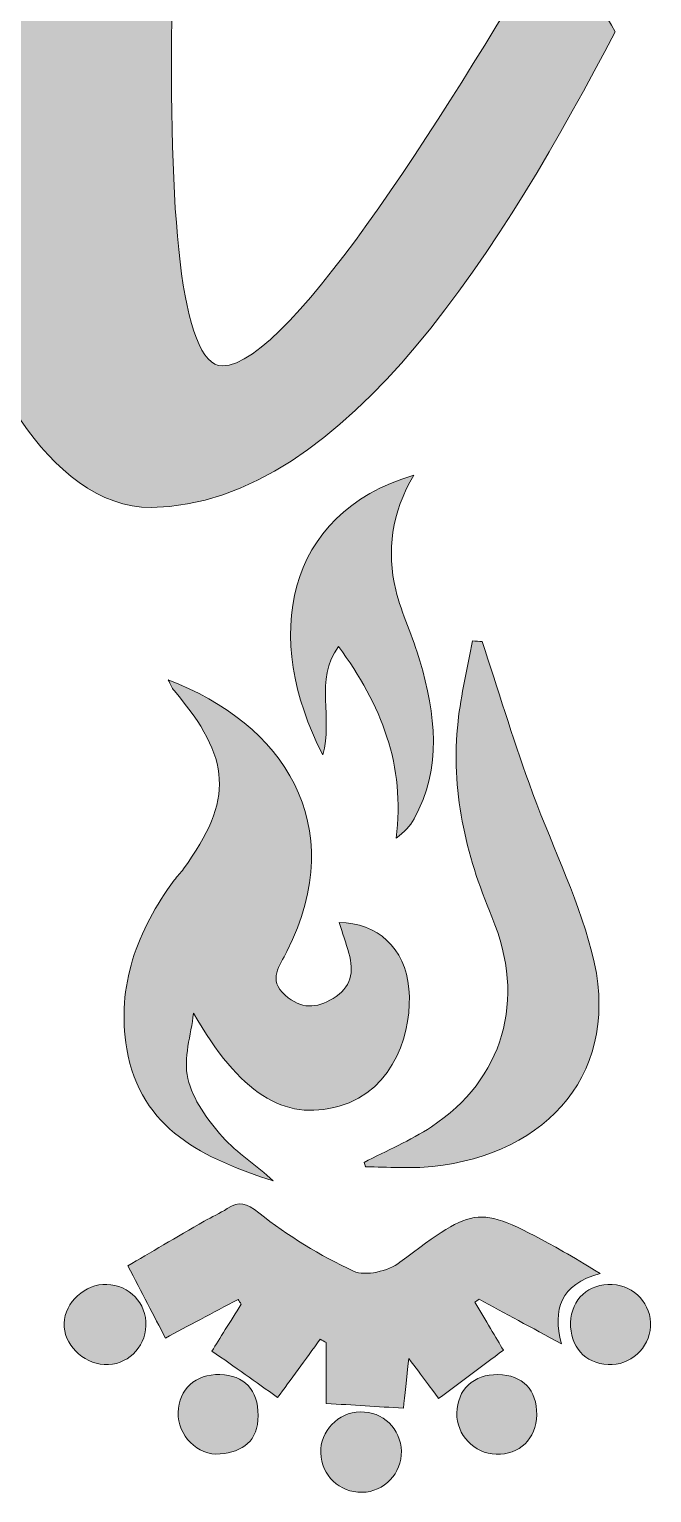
# Model space of a CAD drawing. Header units: inches. Extents: x 61 to 439, y -460 to -39.
# Drawn here: x 368.8 to 439.1, y -452.7 to -287.4 of the extents above; entities that cross this region are included whole.
import ezdxf

# ---------------------------------------------------------------- set-up
doc = ezdxf.new("R2010")
doc.units = ezdxf.units.IN
doc.header["$MEASUREMENT"] = 0
doc.layers.add('Layer 1', color=7, linetype='Continuous')

# ---------------------------------------------------------------- blocks, each defined once
blk = doc.blocks.new('block 6')
at = {"layer": 'Layer 1', "true_color": 0x0b0b0b}
h = blk.add_hatch(color=28, dxfattribs=at)
h.dxf.hatch_style = 2
edge = h.paths.add_edge_path()
edge.add_spline(control_points=[(428.5, -275.42), (417.32, -294.54), (398.35, -325.44), (390.62, -325.44), (381.09, -325.44), (385.25, -255.39), (389.73, -204.89), (389.73, -204.89), (399.99, -204.89), (399.99, -204.89), (423.8, -204.89), (428.33, -196.02), (401.5, -196.02), (401.5, -196.02), (390.54, -196.02), (390.54, -196.02), (392.45, -175.57), (394.28, -159.66), (394.96, -155.36), (396.57, -145.26), (374.62, -144.6), (372.64, -155.36), (372.04, -158.53), (370.52, -174.74), (368.81, -196.04), (364.8, -196.04), (361.12, -196.04), (357.83, -196.05), (358.35, -199.03), (359.09, -201.97), (359.94, -204.89), (359.94, -204.89), (368.11, -204.89), (368.11, -204.89), (366.67, -223.42), (365.16, -244.66), (363.99, -264.23), (362.58, -264.59), (361.09, -265.05), (359.54, -265.66), (352.51, -268.4), (330.56, -272.03), (309.46, -277.29), (305.2, -266.71), (301.85, -256.21), (301.85, -246.9), (301.85, -236.05), (308.07, -230.15), (320.16, -235.11), (325.63, -237.36), (326.67, -236.97), (326.67, -232.32), (326.67, -227.67), (316.75, -221.77), (300.31, -221.77), (283.88, -221.77), (277.84, -232.76), (277.84, -247.96), (277.84, -251.24), (279.37, -257.02), (281.65, -264.05), (279.78, -263.57), (277.62, -264.23), (275.94, -266.84), (268.01, -279.11), (239.43, -330.52), (215, -330.52), (202.36, -330.52), (196.91, -315.37), (196.91, -296.93), (196.91, -293.53), (197.14, -290.09), (197.5, -286.69), (200.91, -289.85), (205.48, -292.67), (211.23, -292.67), (234.14, -292.67), (249.91, -269.72), (249.91, -250.12), (249.92, -232.2), (241.99, -222.79), (221.64, -222.79), (191.98, -222.79), (174.13, -257.73), (174.13, -291.09), (174.13, -329.32), (185.06, -341.44), (215.83, -341.44), (234.11, -341.44), (251.13, -323.28), (264.37, -304.67), (274.77, -334.11), (299.08, -345.52), (306.21, -345.52), (313.33, -345.52), (327.61, -341.75), (327.61, -328.37), (327.61, -317.56), (320.43, -302.66), (313.65, -287.19), (331.39, -282.41), (351.13, -277.83), (363.39, -274.83), (362.5, -291.11), (361.92, -305.53), (361.92, -315.22), (361.92, -323.91), (370.92, -341.58), (382.56, -341.44), (404.65, -341.17), (422.84, -310.96), (434.97, -287.72), (432.73, -283.67), (430.57, -279.57), (428.5, -275.42)], knot_values=[0, 0, 0, 0, 1, 1, 1, 2, 2, 2, 3, 3, 3, 4, 4, 4, 5, 5, 5, 6, 6, 6, 7, 7, 7, 8, 8, 8, 9, 9, 9, 10, 10, 10, 11, 11, 11, 12, 12, 12, 13, 13, 13, 14, 14, 14, 15, 15, 15, 16, 16, 16, 17, 17, 17, 18, 18, 18, 19, 19, 19, 20, 20, 20, 21, 21, 21, 22, 22, 22, 23, 23, 23, 24, 24, 24, 25, 25, 25, 26, 26, 26, 27, 27, 27, 28, 28, 28, 29, 29, 29, 30, 30, 30, 31, 31, 31, 32, 32, 32, 33, 33, 33, 34, 34, 34, 35, 35, 35, 36, 36, 36, 37, 37, 37, 38, 38, 38, 38], degree=3, periodic=1)
edge = h.paths.add_edge_path()
edge.add_spline(control_points=[(228.8, -231.74), (236.78, -231.74), (238.96, -238.8), (238.96, -247.74), (238.96, -266.58), (224.37, -283.17), (211.02, -283.17), (206.2, -283.17), (202.63, -279.85), (199.16, -276.23), (204.18, -252.23), (216.88, -231.74), (228.8, -231.74)], knot_values=[0, 0, 0, 0, 1, 1, 1, 2, 2, 2, 3, 3, 3, 4, 4, 4, 4], degree=3, periodic=1)
edge = h.paths.add_edge_path()
edge.add_spline(control_points=[(284.63, -272.81), (285.83, -276.23), (287.12, -279.79), (288.44, -283.4), (283.17, -285.23), (278.42, -287.22), (274.52, -289.38), (278.54, -282.95), (281.95, -277.14), (284.63, -272.81)], knot_values=[0, 0, 0, 0, 1, 1, 1, 2, 2, 2, 3, 3, 3, 3], degree=3, periodic=1)
edge = h.paths.add_edge_path()
edge.add_spline(control_points=[(299.99, -331.88), (293.79, -331.88), (272.69, -306.75), (275.19, -301.79), (276.34, -299.49), (282.9, -296.61), (292.12, -293.55), (299.31, -313.43), (305.46, -331.88), (299.99, -331.88)], knot_values=[0, 0, 0, 0, 1, 1, 1, 2, 2, 2, 3, 3, 3, 3], degree=3, periodic=1)
at = {"layer": 'Layer 1', "lineweight": 0}
blk.add_open_spline([(428.5, -275.42), (417.32, -294.54), (398.35, -325.44), (390.62, -325.44), (381.09, -325.44), (385.25, -255.39), (389.73, -204.89), (389.73, -204.89), (399.99, -204.89), (399.99, -204.89), (423.8, -204.89), (428.33, -196.02), (401.5, -196.02), (401.5, -196.02), (390.54, -196.02), (390.54, -196.02), (392.45, -175.57), (394.28, -159.66), (394.96, -155.36), (396.57, -145.26), (374.62, -144.6), (372.64, -155.36), (372.04, -158.53), (370.52, -174.74), (368.81, -196.04), (364.8, -196.04), (361.12, -196.04), (357.83, -196.05), (358.35, -199.03), (359.09, -201.97), (359.94, -204.89), (359.94, -204.89), (368.11, -204.89), (368.11, -204.89), (366.67, -223.42), (365.16, -244.66), (363.99, -264.23), (362.58, -264.59), (361.09, -265.05), (359.54, -265.66), (352.51, -268.4), (330.56, -272.03), (309.46, -277.29), (305.2, -266.71), (301.85, -256.21), (301.85, -246.9), (301.85, -236.05), (308.07, -230.15), (320.16, -235.11), (325.63, -237.36), (326.67, -236.97), (326.67, -232.32), (326.67, -227.67), (316.75, -221.77), (300.31, -221.77), (283.88, -221.77), (277.84, -232.76), (277.84, -247.96), (277.84, -251.24), (279.37, -257.02), (281.65, -264.05), (279.78, -263.57), (277.62, -264.23), (275.94, -266.84), (268.01, -279.11), (239.43, -330.52), (215, -330.52), (202.36, -330.52), (196.91, -315.37), (196.91, -296.93), (196.91, -293.53), (197.14, -290.09), (197.5, -286.69), (200.91, -289.85), (205.48, -292.67), (211.23, -292.67), (234.14, -292.67), (249.91, -269.72), (249.91, -250.12), (249.92, -232.2), (241.99, -222.79), (221.64, -222.79), (191.98, -222.79), (174.13, -257.73), (174.13, -291.09), (174.13, -329.32), (185.06, -341.44), (215.83, -341.44), (234.11, -341.44), (251.13, -323.28), (264.37, -304.67), (274.77, -334.11), (299.08, -345.52), (306.21, -345.52), (313.33, -345.52), (327.61, -341.75), (327.61, -328.37), (327.61, -317.56), (320.43, -302.66), (313.65, -287.19), (331.39, -282.41), (351.13, -277.83), (363.39, -274.83), (362.5, -291.11), (361.92, -305.53), (361.92, -315.22), (361.92, -323.91), (370.92, -341.58), (382.56, -341.44), (404.65, -341.17), (422.84, -310.96), (434.97, -287.72), (432.73, -283.67), (430.57, -279.57), (428.5, -275.42)], degree=3, knots=[0, 0, 0, 0, 1, 1, 1, 2, 2, 2, 3, 3, 3, 4, 4, 4, 5, 5, 5, 6, 6, 6, 7, 7, 7, 8, 8, 8, 9, 9, 9, 10, 10, 10, 11, 11, 11, 12, 12, 12, 13, 13, 13, 14, 14, 14, 15, 15, 15, 16, 16, 16, 17, 17, 17, 18, 18, 18, 19, 19, 19, 20, 20, 20, 21, 21, 21, 22, 22, 22, 23, 23, 23, 24, 24, 24, 25, 25, 25, 26, 26, 26, 27, 27, 27, 28, 28, 28, 29, 29, 29, 30, 30, 30, 31, 31, 31, 32, 32, 32, 33, 33, 33, 34, 34, 34, 35, 35, 35, 36, 36, 36, 37, 37, 37, 38, 38, 38, 38], dxfattribs=at)
blk = doc.blocks.new('block 10')
at = {"layer": 'Layer 1', "true_color": 0x0b0b0b}
h = blk.add_hatch(color=28, dxfattribs=at)
h.dxf.hatch_style = 2
edge = h.paths.add_edge_path()
edge.add_spline(control_points=[(401.94, -369.39), (395.14, -356.22), (397.53, -342.18), (412.22, -337.79), (409.74, -342.06), (409.13, -346.37), (410.2, -350.75), (410.87, -353.49), (412.13, -356.07), (412.92, -358.78), (414.67, -364.78), (415.46, -370.8), (412.26, -376.62), (411.82, -377.42), (411.19, -378.11), (410.24, -378.8), (411.29, -370.61), (408.59, -363.73), (403.72, -357.15), (400.95, -360.94), (403.17, -365.29), (401.94, -369.39)], knot_values=[0, 0, 0, 0, 1, 1, 1, 2, 2, 2, 3, 3, 3, 4, 4, 4, 5, 5, 5, 6, 6, 6, 7, 7, 7, 7], degree=3, periodic=1)
h = blk.add_hatch(color=28, dxfattribs=at)
h.dxf.hatch_style = 2
edge = h.paths.add_edge_path()
edge.add_spline(control_points=[(406.61, -415.42), (409.16, -414.1), (411.84, -412.98), (414.22, -411.41), (422.32, -406.05), (425, -397.11), (421.05, -387.69), (418.07, -380.57), (416.39, -373.33), (417.23, -365.63), (417.57, -362.57), (418.31, -359.56), (418.86, -356.52), (419.23, -356.55), (419.59, -356.57), (419.96, -356.59), (421.71, -361.93), (423.35, -367.32), (425.25, -372.6), (427.53, -378.95), (430.59, -385.07), (432.32, -391.56), (435.95, -405.11), (427.33, -414.55), (414.33, -415.89), (411.84, -416.15), (409.31, -415.93), (406.8, -415.93), (406.73, -415.76), (406.67, -415.59), (406.61, -415.42)], knot_values=[0, 0, 0, 0, 1, 1, 1, 2, 2, 2, 3, 3, 3, 4, 4, 4, 5, 5, 5, 6, 6, 6, 7, 7, 7, 8, 8, 8, 9, 9, 9, 10, 10, 10, 10], degree=3, periodic=1)
h = blk.add_hatch(color=28, dxfattribs=at)
h.dxf.hatch_style = 2
edge = h.paths.add_edge_path()
edge.add_spline(control_points=[(387.34, -398.58), (387.07, -401.04), (386.16, -403.66), (386.7, -405.94), (387.25, -408.32), (388.93, -410.62), (390.61, -412.53), (392.26, -414.4), (394.52, -415.74), (396.34, -417.52), (388.61, -414.99), (381.36, -411.77), (379.8, -402.58), (378.6, -395.5), (380.98, -389.21), (385.17, -383.54), (385.5, -383.1), (385.89, -382.72), (386.21, -382.28), (391.91, -374.41), (391.66, -369.79), (385.15, -362.13), (384.89, -361.83), (384.76, -361.41), (384.49, -360.92), (397.47, -365.86), (405.08, -377.2), (397.9, -391.6), (397.09, -393.25), (395.69, -394.74), (397.71, -396.54), (399.48, -398.13), (401.22, -398.06), (403.11, -396.91), (405.14, -395.69), (405.51, -393.9), (404.9, -391.79), (404.57, -390.64), (404.17, -389.51), (403.8, -388.34), (408.11, -388.35), (411.25, -391.17), (411.68, -395.82), (412.09, -400.27), (410.23, -407.27), (403.78, -409.08), (397.5, -410.84), (392.55, -407.58), (387.34, -398.58)], knot_values=[0, 0, 0, 0, 1, 1, 1, 2, 2, 2, 3, 3, 3, 4, 4, 4, 5, 5, 5, 6, 6, 6, 7, 7, 7, 8, 8, 8, 9, 9, 9, 10, 10, 10, 11, 11, 11, 12, 12, 12, 13, 13, 13, 14, 14, 14, 15, 15, 15, 16, 16, 16, 16], degree=3, periodic=1)
h = blk.add_hatch(color=28, dxfattribs=at)
h.dxf.hatch_style = 2
edge = h.paths.add_edge_path()
edge.add_spline(control_points=[(433.28, -427.97), (428.75, -429.25), (427.93, -432), (428.9, -435.91), (425.47, -434.05), (422.54, -432.47), (419.61, -430.88), (419.45, -430.99), (419.29, -431.1), (419.12, -431.21), (420.34, -433.25), (421.55, -435.28), (422.35, -436.63), (419.8, -438.54), (417.52, -440.24), (415.04, -442.09), (414.35, -441.17), (413.21, -439.63), (411.66, -437.56), (411.41, -439.94), (411.21, -441.79), (411.06, -443.19), (408.13, -443.01), (405.38, -442.84), (402.32, -442.65), (402.32, -440.87), (402.32, -438.32), (402.32, -435.77), (402.11, -435.64), (401.89, -435.52), (401.67, -435.39), (399.98, -437.7), (398.29, -440.01), (396.85, -441.98), (394.32, -440.19), (392.04, -438.57), (389.43, -436.73), (390.27, -435.38), (391.49, -433.41), (392.72, -431.44), (392.61, -431.26), (392.5, -431.08), (392.39, -430.9), (389.52, -432.42), (386.64, -433.95), (384.17, -435.26), (382.84, -432.71), (381.52, -430.18), (379.92, -427.1), (382.32, -425.7), (385.43, -423.87), (388.56, -422.06), (389.41, -421.57), (390.32, -421.18), (391.14, -420.65), (392.52, -419.76), (393.28, -419.98), (394.73, -421.13), (398, -423.71), (401.65, -425.95), (405.43, -427.71), (406.77, -428.33), (409.35, -427.7), (410.67, -426.71), (419.39, -420.16), (419.33, -420.07), (429.16, -425.51), (430.34, -426.16), (431.48, -426.89), (433.28, -427.97)], knot_values=[0, 0, 0, 0, 1, 1, 1, 2, 2, 2, 3, 3, 3, 4, 4, 4, 5, 5, 5, 6, 6, 6, 7, 7, 7, 8, 8, 8, 9, 9, 9, 10, 10, 10, 11, 11, 11, 12, 12, 12, 13, 13, 13, 14, 14, 14, 15, 15, 15, 16, 16, 16, 17, 17, 17, 18, 18, 18, 19, 19, 19, 20, 20, 20, 21, 21, 21, 22, 22, 22, 23, 23, 23, 23], degree=3, periodic=1)
h = blk.add_hatch(color=28, dxfattribs=at)
h.dxf.hatch_style = 2
edge = h.paths.add_edge_path()
edge.add_spline(control_points=[(377.54, -429.2), (380.1, -429.27), (382.05, -431.33), (381.96, -433.87), (381.88, -436.43), (379.78, -438.39), (377.26, -438.26), (374.79, -438.13), (372.64, -435.92), (372.72, -433.59), (372.8, -431.25), (375.12, -429.13), (377.54, -429.2)], knot_values=[0, 0, 0, 0, 1, 1, 1, 2, 2, 2, 3, 3, 3, 4, 4, 4, 4], degree=3, periodic=1)
h = blk.add_hatch(color=28, dxfattribs=at)
h.dxf.hatch_style = 2
edge = h.paths.add_edge_path()
edge.add_spline(control_points=[(438.98, -433.97), (438.85, -436.41), (436.64, -438.4), (434.19, -438.26), (431.56, -438.12), (429.86, -436.22), (429.95, -433.5), (430.03, -430.86), (431.97, -429.11), (434.66, -429.22), (437.16, -429.33), (439.11, -431.48), (438.98, -433.97)], knot_values=[0, 0, 0, 0, 1, 1, 1, 2, 2, 2, 3, 3, 3, 4, 4, 4, 4], degree=3, periodic=1)
h = blk.add_hatch(color=28, dxfattribs=at)
h.dxf.hatch_style = 2
edge = h.paths.add_edge_path()
edge.add_spline(control_points=[(394.63, -444.01), (394.67, -446.9), (392.89, -448.13), (390.34, -448.36), (387.79, -448.58), (385.53, -446.24), (385.6, -443.69), (385.68, -441.03), (387.55, -439.33), (390.32, -439.39), (393.1, -439.46), (394.65, -441.11), (394.63, -444.01)], knot_values=[0, 0, 0, 0, 1, 1, 1, 2, 2, 2, 3, 3, 3, 4, 4, 4, 4], degree=3, periodic=1)
h = blk.add_hatch(color=28, dxfattribs=at)
h.dxf.hatch_style = 2
edge = h.paths.add_edge_path()
edge.add_spline(control_points=[(426.12, -443.94), (426.07, -446.64), (424.19, -448.47), (421.53, -448.39), (419.05, -448.31), (417.04, -446.21), (417.09, -443.73), (417.14, -441.08), (418.99, -439.35), (421.74, -439.39), (424.51, -439.42), (426.17, -441.15), (426.12, -443.94)], knot_values=[0, 0, 0, 0, 1, 1, 1, 2, 2, 2, 3, 3, 3, 4, 4, 4, 4], degree=3, periodic=1)
at = {"layer": 'Layer 1', "lineweight": 0}
for points, knots in [([(401.94, -369.39), (395.14, -356.22), (397.53, -342.18), (412.22, -337.79), (409.74, -342.06), (409.13, -346.37), (410.2, -350.75), (410.87, -353.49), (412.13, -356.07), (412.92, -358.78), (414.67, -364.78), (415.46, -370.8), (412.26, -376.62), (411.82, -377.42), (411.19, -378.11), (410.24, -378.8), (411.29, -370.61), (408.59, -363.73), (403.72, -357.15), (400.95, -360.94), (403.17, -365.29), (401.94, -369.39)], [0, 0, 0, 0, 1, 1, 1, 2, 2, 2, 3, 3, 3, 4, 4, 4, 5, 5, 5, 6, 6, 6, 7, 7, 7, 7]), ([(406.61, -415.42), (409.16, -414.1), (411.84, -412.98), (414.22, -411.41), (422.32, -406.05), (425, -397.11), (421.05, -387.69), (418.07, -380.57), (416.39, -373.33), (417.23, -365.63), (417.57, -362.57), (418.31, -359.56), (418.86, -356.52), (419.23, -356.55), (419.59, -356.57), (419.96, -356.59), (421.71, -361.93), (423.35, -367.32), (425.25, -372.6), (427.53, -378.95), (430.59, -385.07), (432.32, -391.56), (435.95, -405.11), (427.33, -414.55), (414.33, -415.89), (411.84, -416.15), (409.31, -415.93), (406.8, -415.93), (406.73, -415.76), (406.67, -415.59), (406.61, -415.42)], [0, 0, 0, 0, 1, 1, 1, 2, 2, 2, 3, 3, 3, 4, 4, 4, 5, 5, 5, 6, 6, 6, 7, 7, 7, 8, 8, 8, 9, 9, 9, 10, 10, 10, 10]), ([(387.34, -398.58), (387.07, -401.04), (386.16, -403.66), (386.7, -405.94), (387.25, -408.32), (388.93, -410.62), (390.61, -412.53), (392.26, -414.4), (394.52, -415.74), (396.34, -417.52), (388.61, -414.99), (381.36, -411.77), (379.8, -402.58), (378.6, -395.5), (380.98, -389.21), (385.17, -383.54), (385.5, -383.1), (385.89, -382.72), (386.21, -382.28), (391.91, -374.41), (391.66, -369.79), (385.15, -362.13), (384.89, -361.83), (384.76, -361.41), (384.49, -360.92), (397.47, -365.86), (405.08, -377.2), (397.9, -391.6), (397.09, -393.25), (395.69, -394.74), (397.71, -396.54), (399.48, -398.13), (401.22, -398.06), (403.11, -396.91), (405.14, -395.69), (405.51, -393.9), (404.9, -391.79), (404.57, -390.64), (404.17, -389.51), (403.8, -388.34), (408.11, -388.35), (411.25, -391.17), (411.68, -395.82), (412.09, -400.27), (410.23, -407.27), (403.78, -409.08), (397.5, -410.84), (392.55, -407.58), (387.34, -398.58)], [0, 0, 0, 0, 1, 1, 1, 2, 2, 2, 3, 3, 3, 4, 4, 4, 5, 5, 5, 6, 6, 6, 7, 7, 7, 8, 8, 8, 9, 9, 9, 10, 10, 10, 11, 11, 11, 12, 12, 12, 13, 13, 13, 14, 14, 14, 15, 15, 15, 16, 16, 16, 16]), ([(433.28, -427.97), (428.75, -429.25), (427.93, -432), (428.9, -435.91), (425.47, -434.05), (422.54, -432.47), (419.61, -430.88), (419.45, -430.99), (419.29, -431.1), (419.12, -431.21), (420.34, -433.25), (421.55, -435.28), (422.35, -436.63), (419.8, -438.54), (417.52, -440.24), (415.04, -442.09), (414.35, -441.17), (413.21, -439.63), (411.66, -437.56), (411.41, -439.94), (411.21, -441.79), (411.06, -443.19), (408.13, -443.01), (405.38, -442.84), (402.32, -442.65), (402.32, -440.87), (402.32, -438.32), (402.32, -435.77), (402.11, -435.64), (401.89, -435.52), (401.67, -435.39), (399.98, -437.7), (398.29, -440.01), (396.85, -441.98), (394.32, -440.19), (392.04, -438.57), (389.43, -436.73), (390.27, -435.38), (391.49, -433.41), (392.72, -431.44), (392.61, -431.26), (392.5, -431.08), (392.39, -430.9), (389.52, -432.42), (386.64, -433.95), (384.17, -435.26), (382.84, -432.71), (381.52, -430.18), (379.92, -427.1), (382.32, -425.7), (385.43, -423.87), (388.56, -422.06), (389.41, -421.57), (390.32, -421.18), (391.14, -420.65), (392.52, -419.76), (393.28, -419.98), (394.73, -421.13), (398, -423.71), (401.65, -425.95), (405.43, -427.71), (406.77, -428.33), (409.35, -427.7), (410.67, -426.71), (419.39, -420.16), (419.33, -420.07), (429.16, -425.51), (430.34, -426.16), (431.48, -426.89), (433.28, -427.97)], [0, 0, 0, 0, 1, 1, 1, 2, 2, 2, 3, 3, 3, 4, 4, 4, 5, 5, 5, 6, 6, 6, 7, 7, 7, 8, 8, 8, 9, 9, 9, 10, 10, 10, 11, 11, 11, 12, 12, 12, 13, 13, 13, 14, 14, 14, 15, 15, 15, 16, 16, 16, 17, 17, 17, 18, 18, 18, 19, 19, 19, 20, 20, 20, 21, 21, 21, 22, 22, 22, 23, 23, 23, 23]), ([(377.54, -429.2), (380.1, -429.27), (382.05, -431.33), (381.96, -433.87), (381.88, -436.43), (379.78, -438.39), (377.26, -438.26), (374.79, -438.13), (372.64, -435.92), (372.72, -433.59), (372.8, -431.25), (375.12, -429.13), (377.54, -429.2)], [0, 0, 0, 0, 1, 1, 1, 2, 2, 2, 3, 3, 3, 4, 4, 4, 4]), ([(438.98, -433.97), (438.85, -436.41), (436.64, -438.4), (434.19, -438.26), (431.56, -438.12), (429.86, -436.22), (429.95, -433.5), (430.03, -430.86), (431.97, -429.11), (434.66, -429.22), (437.16, -429.33), (439.11, -431.48), (438.98, -433.97)], [0, 0, 0, 0, 1, 1, 1, 2, 2, 2, 3, 3, 3, 4, 4, 4, 4]), ([(394.63, -444.01), (394.67, -446.9), (392.89, -448.13), (390.34, -448.36), (387.79, -448.58), (385.53, -446.24), (385.6, -443.69), (385.68, -441.03), (387.55, -439.33), (390.32, -439.39), (393.1, -439.46), (394.65, -441.11), (394.63, -444.01)], [0, 0, 0, 0, 1, 1, 1, 2, 2, 2, 3, 3, 3, 4, 4, 4, 4]), ([(426.12, -443.94), (426.07, -446.64), (424.19, -448.47), (421.53, -448.39), (419.05, -448.31), (417.04, -446.21), (417.09, -443.73), (417.14, -441.08), (418.99, -439.35), (421.74, -439.39), (424.51, -439.42), (426.17, -441.15), (426.12, -443.94)], [0, 0, 0, 0, 1, 1, 1, 2, 2, 2, 3, 3, 3, 4, 4, 4, 4])]:
    blk.add_open_spline(points, degree=3, knots=knots, dxfattribs=at)
blk = doc.blocks.new('block 9')
at = {"layer": 'Layer 1', "true_color": 0x0b0b0b}
h = blk.add_hatch(color=28, dxfattribs=at)
h.dxf.hatch_style = 2
edge = h.paths.add_edge_path()
edge.add_spline(control_points=[(410.83, -448.05), (410.9, -450.54), (408.88, -452.65), (406.38, -452.69), (403.86, -452.74), (401.78, -450.76), (401.71, -448.25), (401.65, -445.77), (403.68, -443.66), (406.18, -443.61), (408.73, -443.55), (410.76, -445.5), (410.83, -448.05)], knot_values=[0, 0, 0, 0, 1, 1, 1, 2, 2, 2, 3, 3, 3, 4, 4, 4, 4], degree=3, periodic=1)
at = {"layer": 'Layer 1', "lineweight": 0}
blk.add_open_spline([(410.83, -448.05), (410.9, -450.54), (408.88, -452.65), (406.38, -452.69), (403.86, -452.74), (401.78, -450.76), (401.71, -448.25), (401.65, -445.77), (403.68, -443.66), (406.18, -443.61), (408.73, -443.55), (410.76, -445.5), (410.83, -448.05)], degree=3, knots=[0, 0, 0, 0, 1, 1, 1, 2, 2, 2, 3, 3, 3, 4, 4, 4, 4], dxfattribs=at)
at = {"layer": 'Layer 1'}
blk.add_blockref('block 10', (0, 0), dxfattribs=at)
blk = doc.blocks.new('block 2')
at = {"layer": 'Layer 1'}
for name in ['block 6', 'block 9']:
    blk.add_blockref(name, (0, 0), dxfattribs=at)

msp = doc.modelspace()

# ---------------------------------------------------------------- block references
at = {"layer": 'Layer 1'}
msp.add_blockref('block 2', (0, 0), dxfattribs=at)

doc.saveas('drawing.dxf')
